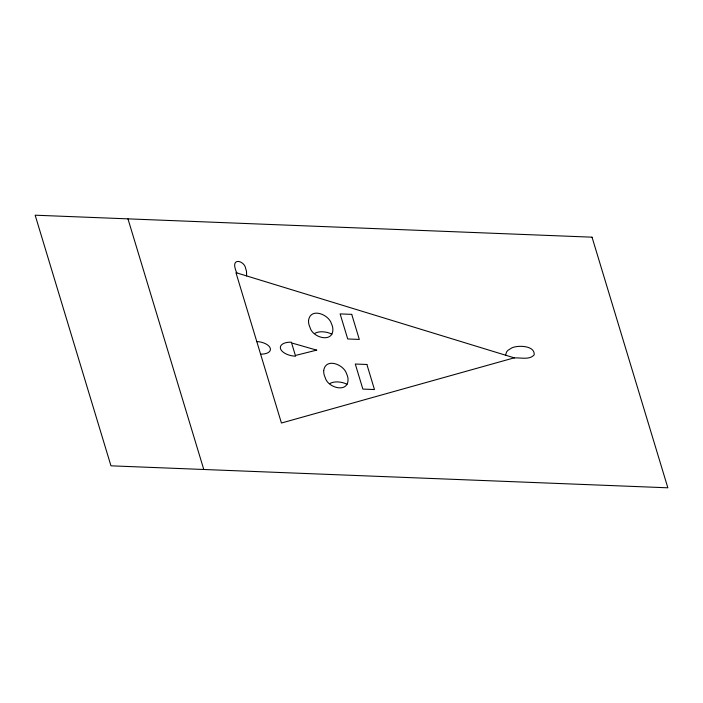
<?xml version="1.0" encoding="UTF-8"?>
<svg xmlns="http://www.w3.org/2000/svg" width="703" height="703" viewBox="0 0 703 703"><rect width="100%" height="100%" fill="white"/><g stroke="black" fill="none" stroke-linecap="round" stroke-linejoin="round"><path stroke-width="1.05" d="M246.621 275.928L246.507 271.481A59.57 30.326 9.6 0 0 245.769 268.915C244.855 260.962 231.911 257.333 235.171 268.405A59.535 30.308 9.6 0 0 235.997 271.033L236.849 272.931M513.919 357.915L281.428 423.021L235.944 272.65L514.499 357.932M514.745 357.941C521.02 357.519 529.658 360.191 534.227 354.778C534.719 347.045 523.867 345.938 518.12 346.43A17.909 9.113 9.6 0 0 513.7 347.22A17.716 9.016 9.6 0 0 511.784 347.906L508.102 350.235A27.812 14.157 9.6 0 0 506.635 351.86L505.51 355.331M127.964 218.861L203.782 469.49M295.611 356.219A13.278 6.758 9.6 0 1 280.523 348.697A13.278 6.758 9.6 0 1 291.376 342.203M329.76 383.662A11.881 6.046 9.6 0 1 347.054 384.339M314.593 333.538A11.881 6.046 9.6 0 1 331.886 334.215M256.788 341.57A11.881 6.046 9.6 0 1 270.286 348.293A11.881 6.046 9.6 0 1 260.585 354.101M308.529 320.48L308.617 322.791A47.145 23.999 9.6 0 0 309.997 327.352C312.642 338.213 334.197 343.503 332.809 328.248A47.145 23.999 9.6 0 0 331.429 323.688C328.723 314.276 310.445 307.185 308.529 320.48M323.696 370.613L323.784 372.915A47.145 23.999 9.6 0 0 325.164 377.476C327.8 388.337 349.356 393.636 347.976 378.381A47.145 23.999 9.6 0 0 346.597 373.82C343.89 364.4 325.612 357.309 323.696 370.613M316.693 350.129L295.383 355.472L291.596 342.941L316.693 350.129M592.031 237.175L35.15 215.197L110.969 465.825L667.85 487.803L592.031 237.175M351.728 314.364L340.129 313.907L347.713 338.969L359.312 339.426L351.728 314.364M366.896 364.488L355.287 364.031L362.871 389.093L374.471 389.55L366.896 364.488"/></g></svg>
